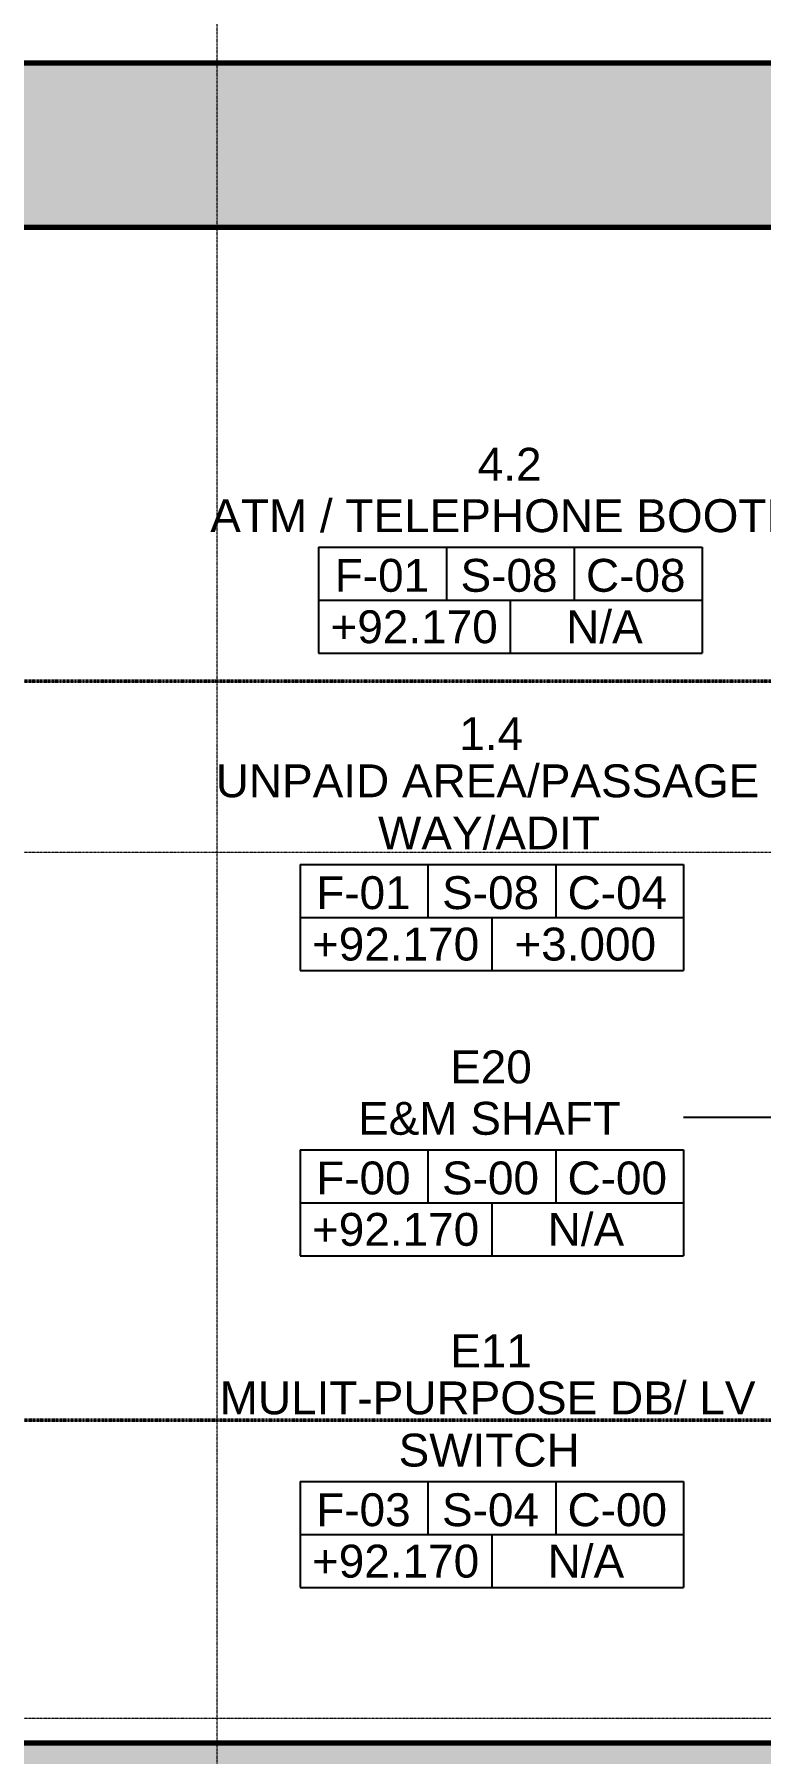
# Model space of a CAD drawing. Header units: millimetres. Extents: x -794350 to -715731, y -17829 to 22390.
# Drawn here: x -734951 to -728323, y -4640 to 11040 of the extents above; entities that cross this region are included whole.
import ezdxf

# ---------------------------------------------------------------- set-up
doc = ezdxf.new("R2010")
doc.units = ezdxf.units.MM
doc.linetypes.add('DPA_Grid _ Level 100', pattern=[10, 5.5, -1.6, 1.3, -1.6])
for name, color, linetype, lineweight in [('A-ROOM-IDEN', 3, 'Continuous', 25), ('A-ROOM-LINE', 3, 'Continuous', 25), ('A-WALL', 5, 'Continuous', 35), ('A-WALL-PATT', 1, 'Continuous', 35), ('G-ANNO-SECL', 3, 'Continuous', 9), ('S-GRID', 251, 'Continuous', 9)]:
    doc.layers.add(name, color=color, linetype=linetype, lineweight=lineweight)
doc.styles.add('Arial_2', font='arial.ttf', dxfattribs={"height": 300})
pattern_1 = [(50, (0, 0), (728.7365, -63.7558), [76.2, -838.2]), (355, (0, 0), (-140.9716, 764.2276), [60.96, -670.56]), (100.451, (60.7, -5.3), (587.77, 700.46675), [64.76, -712.36]), (46.184, (0, 203.2), (1084.3162, -168.171), [114.3, -1257.3]), (96.636, (90.4, 189.2), (949.6099, 989.7098), [97.14, -1068.54]), (351.184, (0, 203.2), (949.6206, 989.7012), [91.44, -1005.84]), (21, (101.6, 152.4), (606.45787, -409.06057), [76.2, -838.2]), (326, (101.6, 152.4), (247.20834, 736.7529), [60.96, -670.56]), (71.451, (152.14, 118.3), (853.66825, 327.6855), [64.76, -712.36]), (37.5, (0, 0), (12.35469, 338.22012), [33.528, -628.904, 33.528, -647.192, -673.1]), (37.5, (0, 0), (12.35469, 338.22012), [-1343.152, 33.528, -639.572]), (7.5, (0, 0), (267.27887, 400.72213), [33.528, -354.584, 33.528, -613.664, -256.54]), (7.5, (0, 0), (267.27887, 400.72213), [-1035.304, 33.528, -223.012]), (327.5, (-226.57, 0), (542.36333, -22.91534), [33.528, -220.472, 33.528, -758.952, -1051.56]), (327.5, (-226.57, 0), (542.36333, -22.91534), [-1046.48, 33.528, -1018.032]), (317.5, (-328.17, 0), (592.51696, 101.7071), [33.528, -296.672, 33.528, -492.76, -746.76]), (317.5, (-328.17, 0), (592.51696, 101.7071), [-856.488, 33.528, -713.232])]

# ---------------------------------------------------------------- blocks, each defined once
blk = doc.blocks.new('DPA_Room Tag Box - Standard-4486259-4232-01 ENLARGED MULTI-PURPOSE LEVEL - REFLECTED CEILING PLAN - SHEET 3')
at = {"layer": 'A-ROOM-LINE'}
for p, q in [((-17.5, -2.94), (-17.5, -12.6)), ((-17.5, -2.94), (17.5, -2.94)), ((-5.83, -2.94), (-5.83, -7.77)), ((5.83, -2.94), (5.83, -7.77)), ((17.5, -2.94), (17.5, -12.6)), ((-17.5, -7.77), (17.5, -7.77)), ((0, -7.77), (0, -12.6)), ((-17.5, -12.6), (17.5, -12.6))]:
    blk.add_line(p, q, dxfattribs=at)
blk = doc.blocks.new('DPA_Room Tag Box _Longer_ - Standard-4486008-4232-01 ENLARGED MULTI-PURPOSE LEVEL - REFLECTED CEILING PLAN - SHEET 3')
at = {"layer": 'A-ROOM-LINE'}
for p, q in [((-17.5, -2.98), (-17.5, -12.65)), ((-17.5, -2.98), (17.5, -2.98)), ((-5.83, -2.98), (-5.83, -7.81)), ((5.83, -2.98), (5.83, -7.81)), ((17.5, -2.98), (17.5, -12.65)), ((-17.5, -7.81), (17.5, -7.81)), ((0, -7.81), (0, -12.65)), ((-17.5, -12.65), (17.5, -12.65))]:
    blk.add_line(p, q, dxfattribs=at)
blk = doc.blocks.new('*U971')
at = {"layer": 'S-GRID', "linetype": 'DPA_Grid _ Level 100'}
for p, q in [((11400, -21407.7), (11400, 16959.7)), ((23655.4, 0), (-48304.9, 0)), ((23655.4, -7900), (-48304.9, -7900))]:
    blk.add_line(p, q, dxfattribs=at)

msp = doc.modelspace()

# ---------------------------------------------------------------- hatches: boundary and pattern name
at = {"layer": 'A-WALL-PATT', "lineweight": 9}
h = msp.add_hatch(dxfattribs=at)
h.set_pattern_fill('FP_1', color=256, style=0, pattern_type=2)
h.set_pattern_definition(pattern_1)
h.paths.add_polyline_path([(-720978, 9279), (-720978, 10779), (-743521, 10779), (-743521, 9279), (-738355, 9279)])
h = msp.add_hatch(dxfattribs=at)
h.set_pattern_fill('FP_1', color=256, style=0, pattern_type=2)
h.set_pattern_definition(pattern_1)
h.paths.add_polyline_path([(-720978, -6041), (-720978, -4541), (-790484, -4541), (-790484, -6041), (-755731, -6041)])

# ---------------------------------------------------------------- linework, layer by layer
at = {"layer": 'A-ROOM-IDEN'}
msp.add_line((-722880, 1160), (-729026, 1160), dxfattribs=at)
at = {"layer": 'A-WALL', "color": 7, "lineweight": 70}
for p, q in [((-743521, 10779), (-720978, 10779)), ((-720978, 9279), (-743521, 9279)), ((-790484, -4541), (-720978, -4541))]:
    msp.add_line(p, q, dxfattribs=at)
at = {"layer": 'G-ANNO-SECL', "linetype": 'DPA_Grid _ Level 100', "lineweight": 50}
for p, q in [((-792512, 5140), (-718665, 5140)), ((-792539, -1598), (-718667, -1598))]:
    msp.add_line(p, q, dxfattribs=at)

# ---------------------------------------------------------------- block references
msp.add_blockref('*U971', (-744682, 3579))
at = {"layer": 'A-ROOM-IDEN', "xscale": 99.99999999999993, "yscale": 99.99999999999993, "zscale": 99.99999999999993}
for name, p in [('DPA_Room Tag Box - Standard-4486259-4232-01 ENLARGED MULTI-PURPOSE LEVEL - REFLECTED CEILING PLAN - SHEET 3', (-730608, 6656)), ('DPA_Room Tag Box _Longer_ - Standard-4486008-4232-01 ENLARGED MULTI-PURPOSE LEVEL - REFLECTED CEILING PLAN - SHEET 3', (-730776, 3767)), ('DPA_Room Tag Box - Standard-4486259-4232-01 ENLARGED MULTI-PURPOSE LEVEL - REFLECTED CEILING PLAN - SHEET 3', (-730776, 1160)), ('DPA_Room Tag Box _Longer_ - Standard-4486008-4232-01 ENLARGED MULTI-PURPOSE LEVEL - REFLECTED CEILING PLAN - SHEET 3', (-730776, -1861))]:
    msp.add_blockref(name, p, dxfattribs=at)

# ---------------------------------------------------------------- texts
at = {"layer": 'A-ROOM-IDEN', "lineweight": 9, "char_height": 300, "attachment_point": 1, "style": 'Arial_2'}
for s, insert, width in [('4.2', (-730905, 7269), 721.52), ('ATM / TELEPHONE BOOTH', (-733346, 6800), 6629.96), ('F-01', (-732210, 6256), 1058.23), ('S-08', (-731062, 6256), 1090.29), ('C-08', (-729917, 6256), 1114.35), ('N/A', (-730098, 5787), 857.81), ('+92.170', (-732249, 5787), 1883.97), ('1.4', (-731073, 4812), 721.52), ('UNPAID AREA/PASSAGE', (-733296, 4382), 6100.84), ('WAY/ADIT', (-731815, 3906), 2517.3), ('F-01', (-732379, 3362), 1058.23), ('S-08', (-731230, 3362), 1090.29), ('C-04', (-730085, 3362), 1114.35), ('+92.170', (-732418, 2893), 1883.97), ('+3.000', (-730571, 2893), 1595.36), ('E20', (-731157, 1773), 921.94), ('E&M SHAFT', (-731997, 1304), 2950.21), ('F-00', (-732379, 760), 1058.23), ('S-00', (-731231, 760), 1090.29), ('C-00', (-730086, 760), 1114.35), ('+92.170', (-732418, 291), 1883.97), ('N/A', (-730267, 291), 857.81), ('E11', (-731156, -816), 921.94), ('MULIT-PURPOSE DB/ LV', (-733260, -1246), 6012.66), ('SWITCH', (-731627, -1722), 2060.34), ('F-03', (-732379, -2266), 1058.23), ('S-04', (-731231, -2266), 1090.29), ('C-00', (-730086, -2266), 1114.35), ('+92.170', (-732418, -2735), 1883.97), ('N/A', (-730267, -2735), 857.81)]:
    msp.add_mtext(s, dxfattribs=dict(at, insert=insert, width=width))

doc.saveas('drawing.dxf')
